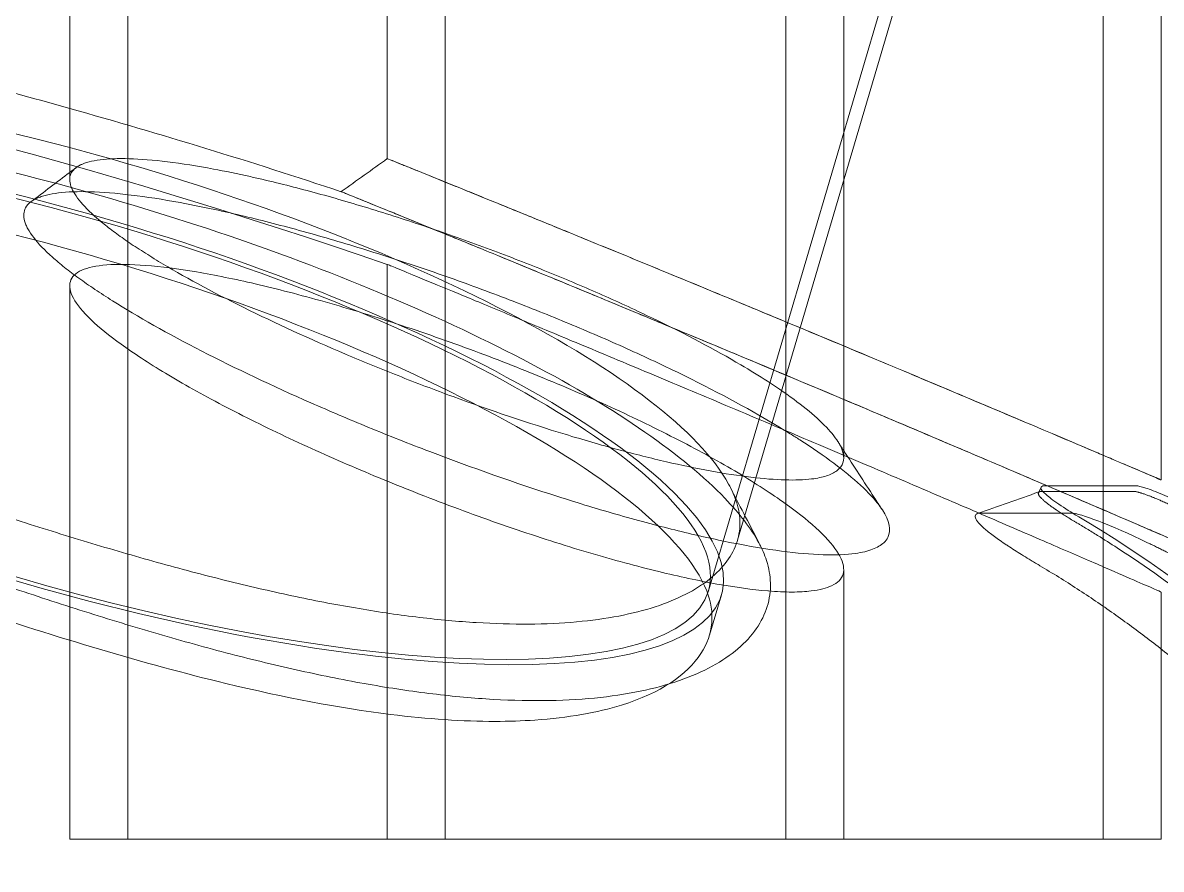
# Model space of a CAD drawing. Header units: millimetres. Extents: x -6314 to 11113, y -129 to 3675.
# Drawn here: x 1032.21 to 1069.2, y 2961.45 to 2988.95 of the extents above; entities that cross this region are included whole.
import ezdxf

# ---------------------------------------------------------------- set-up
doc = ezdxf.new("R2010")
doc.units = ezdxf.units.MM
doc.layers.add('Equipment', color=123, linetype='Continuous')

# ---------------------------------------------------------------- blocks, each defined once
blk = doc.blocks.new('A$C22f65225')
at = {"layer": 'Equipment', "linetype": 'Continuous', "lineweight": 0, "extrusion": (0, 1, 0)}
for p, q in [((49.192, 269.478), (49.192, 298)), ((50.904, 250), (50.904, 298)), ((58.57, 270.098), (58.57, 298)), ((60.282, 250), (60.282, 298)), ((70.34, 250), (70.34, 298)), ((72.052, 261.259), (72.052, 298)), ((79.718, 250), (79.718, 298)), ((81.43, 260.606), (81.43, 298)), ((68.055, 257.329), (73.958, 277.323)), ((68.913, 258.825), (74.342, 277.21)), ((58.57, 250), (58.57, 266.974)), ((49.192, 250), (49.192, 266.343)), ((81.43, 260.606), (81.43, 260.606)), ((77.804, 260.231), (77.88, 260.396)), ((80.694, 260.435), (77.991, 260.435)), ((72.052, 250), (72.052, 257.964)), ((81.43, 250), (81.43, 257.297)), ((68.438, 257.216), (68.085, 256.019)), ((49.192, 250), (71.694, 250)), ((71.694, 250), (72.052, 250)), ((72.052, 250), (81.43, 250))]:
    blk.add_line(p, q, dxfattribs=at)
at = {"layer": 'Equipment', "linetype": 'Continuous', "lineweight": 0, "extrusion": (0, 0, -1)}
for radius, start, end in [(180, 91.91021, 108.98914), (181.6, 104.8134, 105.71663), (181.6, 105.71663, 108.36386)]:
    blk.add_arc((0, 96.769), radius, start, end, dxfattribs=at)
for centre, major_axis, ratio, start_param, end_param in [((49.558, 264.605), (-19.373, 5.72), 0.272475, -1.206063, 2.873922), ((49.065, 262.936), (-19.373, 5.72), 0.272475, -2.039536, 4.243649), ((49.065, 262.936), (-18.989, 5.607), 0.272475, -4.047414710991816, 2.23577059618777), ((48.736, 261.82), (-19.373, 5.72), 0.272475, -1.440736, 2.931249), ((58.881, 262.505), (10.024, -3.673), 0.360143, -0.390955, -0.286893), ((81.738, 258.062), (3.046, -1.544), 0.090547, 3.333803, 4.431887), ((62.02, 227), (0, -37.2), 0.939693, -2.634593, -1.903985)]:
    blk.add_ellipse(centre, major_axis=major_axis, ratio=ratio, start_param=start_param, end_param=end_param, dxfattribs=at)
at = {"layer": 'Equipment', "linetype": 'Continuous', "lineweight": 0}
for points, knots in [([(69.544, 258.755), (69.315, 259.171), (68.98, 259.61), (67.941, 260.694), (67.145, 261.353), (65.213, 262.693), (64.077, 263.375), (61.532, 264.72), (60.124, 265.384), (57.118, 266.655), (55.521, 267.262), (52.231, 268.382), (50.539, 268.896), (47.16, 269.8), (45.474, 270.191), (42.206, 270.825), (40.625, 271.069), (37.662, 271.396), (36.28, 271.478), (33.796, 271.478), (32.695, 271.396), (30.839, 271.069), (30.084, 270.825), (28.964, 270.191), (28.6, 269.8), (28.283, 268.896), (28.331, 268.382), (28.837, 267.262), (29.294, 266.655), (30.591, 265.384), (31.431, 264.72), (33.443, 263.375), (34.616, 262.693), (37.224, 261.353), (38.66, 260.693), (40.185, 260.065)], [-0.6489495, -0.6489495, -0.6489495, -0.6489495, -0.6208488, -0.6208488, -0.5820458, -0.5820458, -0.5432427, -0.5432427, -0.5044397, -0.5044397, -0.4656366, -0.4656366, -0.4268336, -0.4268336, -0.3880305, -0.3880305, -0.3492275, -0.3492275, -0.3104244, -0.3104244, -0.2716214, -0.2716214, -0.2328183, -0.2328183, -0.1940153, -0.1940153, -0.1552122, -0.1552122, -0.1164092, -0.1164092, -0.0776061, -0.0776061, -0.0388031, -0.0388031, 0, 0, 0, 0]), ([(72.052, 261.259), (72.051, 261.399), (71.995, 261.56), (71.883, 261.738), (71.787, 261.889), (71.651, 262.054), (71.477, 262.23), (71.303, 262.405), (71.092, 262.59), (70.854, 262.777), (70.619, 262.963), (70.35, 263.157), (70.04, 263.365), (69.962, 263.417), (69.882, 263.47), (69.8, 263.523), (69.553, 263.682), (69.288, 263.845), (69.014, 264.006), (68.259, 264.451), (67.371, 264.921), (66.408, 265.384), (65.94, 265.61), (65.44, 265.84), (64.927, 266.067), (64.671, 266.181), (64.411, 266.293), (64.152, 266.403), (63.893, 266.513), (63.634, 266.621), (63.376, 266.726), (63.111, 266.834), (62.839, 266.943), (62.561, 267.051), (62.284, 267.16), (62.001, 267.268), (61.715, 267.376), (61.142, 267.59), (60.557, 267.8), (59.978, 267.999), (59.39, 268.2), (58.799, 268.393), (58.217, 268.573), (57.926, 268.663), (57.637, 268.749), (57.352, 268.832), (57.067, 268.916), (56.786, 268.995), (56.51, 269.071), (55.97, 269.218), (55.425, 269.357), (54.91, 269.478), (54.782, 269.508), (54.655, 269.537), (54.529, 269.565), (54.151, 269.649), (53.78, 269.726), (53.435, 269.79), (52.957, 269.879), (52.501, 269.951), (52.083, 270.003), (51.664, 270.054), (51.283, 270.085), (50.947, 270.095), (50.621, 270.104), (50.332, 270.093), (50.09, 270.062), (49.97, 270.047), (49.861, 270.026), (49.765, 270.001), (49.717, 269.988), (49.672, 269.974), (49.63, 269.959), (49.602, 269.949), (49.575, 269.938), (49.549, 269.927)], [0.4930002, 0.4930002, 0.4930002, 0.4930002, 0.5207098, 0.5207098, 0.5207098, 0.5442507, 0.5442507, 0.5442507, 0.5677915, 0.5677915, 0.5677915, 0.5911127, 0.5911127, 0.5911127, 0.5969429, 0.5969429, 0.5969429, 0.6144338, 0.6144338, 0.6144338, 0.6627061, 0.6627061, 0.6627061, 0.6861782, 0.6861782, 0.6861782, 0.6979142, 0.6979142, 0.6979142, 0.7096502, 0.7096502, 0.7096502, 0.72169, 0.72169, 0.72169, 0.7337298, 0.7337298, 0.7337298, 0.7578095, 0.7578095, 0.7578095, 0.7822651, 0.7822651, 0.7822651, 0.794493, 0.794493, 0.794493, 0.8067208, 0.8067208, 0.8067208, 0.8306157, 0.8306157, 0.8306157, 0.8365894, 0.8365894, 0.8365894, 0.8545106, 0.8545106, 0.8545106, 0.8793003, 0.8793003, 0.8793003, 0.90409, 0.90409, 0.90409, 0.9280675, 0.9280675, 0.9280675, 0.9400563, 0.9400563, 0.9400563, 0.9460506, 0.9460506, 0.9460506, 0.9501653, 0.9501653, 0.9501653, 0.9501653]), ([(80.799, 260.875), (80.715, 260.911), (80.622, 260.951), (80.088, 261.178), (79.488, 261.434), (78.059, 262.04), (77.199, 262.404), (75.876, 262.962), (74.945, 263.354), (73.897, 263.794), (72.32, 264.454), (71.194, 264.923), (69.538, 265.61), (68.704, 265.956), (67.616, 266.405), (67.094, 266.621), (66.315, 266.942), (65.248, 267.38), (64.225, 267.799), (63.247, 268.199), (62.304, 268.584), (61.482, 268.918), (60.746, 269.217), (60.316, 269.392), (59.744, 269.623), (59.494, 269.725), (59.113, 269.878), (58.757, 270.023), (58.602, 270.085), (58.555, 270.104), (58.594, 270.088), (58.791, 270.009), (58.924, 269.955), (58.993, 269.927)], [0.4624184, 0.4624184, 0.4624184, 0.4624184, 0.473235, 0.473235, 0.5207903, 0.5207903, 0.5678094, 0.5678094, 0.5911634, 0.6145173, 0.6145173, 0.6627417, 0.6627417, 0.6861952, 0.697922, 0.7096488, 0.7096488, 0.7337009, 0.757753, 0.757753, 0.7821998, 0.8066466, 0.8066466, 0.8305373, 0.8365099, 0.8544279, 0.8544279, 0.8792333, 0.9040387, 0.9040387, 0.928029, 0.9400242, 0.950143, 0.950143, 0.950143, 0.950143]), ([(49.549, 269.927), (49.537, 269.922), (49.38, 269.849), (49.226, 269.71), (49.192, 269.538), (49.192, 269.478)], [0.9501653, 0.9501653, 0.9501653, 0.9501653, 0.952045, 0.9760225, 0.98763399, 0.98763399, 0.98763399, 0.98763399]), ([(58.993, 269.927), (59.006, 269.922), (59.06, 269.9), (59.165, 269.857), (59.373, 269.774), (59.797, 269.602), (60.261, 269.414), (60.599, 269.276), (60.599, 269.276), (60.599, 269.276)], [0.95014456, 0.95014456, 0.95014456, 0.95014456, 0.95201935, 0.95801693, 0.96401451, 0.97600968, 1, 1, 1.0000015, 1.0000015, 1.0000015, 1.0000015]), ([(49.192, 269.478), (49.192, 269.415), (49.205, 269.347), (49.23, 269.276), (49.23, 269.276)], [0.98763399, 0.98763399, 0.98763399, 0.98763399, 1, 1.00000044, 1.00000044, 1.00000044, 1.00000044]), ([(48.045, 268.82), (48.096, 268.859), (48.191, 268.914), (48.35, 268.977), (48.55, 269.035), (48.967, 269.111), (49.438, 269.128), (50.151, 269.108), (50.971, 269.043), (51.945, 268.892), (52.825, 268.731), (53.355, 268.623), (54.441, 268.379), (55.168, 268.196), (56.044, 267.96), (56.647, 267.792), (57.889, 267.424), (58.845, 267.116), (60.11, 266.689), (61.06, 266.353), (62.295, 265.886), (62.894, 265.65), (63.474, 265.417), (64.038, 265.186), (65.185, 264.698), (66.031, 264.315), (67.644, 263.553), (68.662, 263.028), (69.865, 262.34), (70.28, 262.094), (71.046, 261.609), (71.466, 261.318), (72.051, 260.882), (72.588, 260.444), (72.965, 260.038), (73.137, 259.808), (73.166, 259.766), (73.193, 259.726)], [-0.9623157, -0.9623157, -0.9623157, -0.9623157, -0.952045, -0.9460506, -0.9400563, -0.9280675, -0.90409, -0.90409, -0.8793003, -0.8545106, -0.8545106, -0.8365894, -0.8306157, -0.8067208, -0.8067208, -0.794493, -0.7822651, -0.7578095, -0.7578095, -0.7337298, -0.72169, -0.7096502, -0.7096502, -0.6979142, -0.6861782, -0.6627061, -0.6627061, -0.6144338, -0.6144338, -0.5969429, -0.5911127, -0.5677915, -0.5677915, -0.5442507, -0.5207098, -0.5207098, -0.5154665, -0.5154665, -0.5154665, -0.5154665]), ([(49.23, 269.276), (49.242, 269.241), (49.258, 269.205), (49.276, 269.168), (49.294, 269.131), (49.316, 269.093), (49.34, 269.054), (49.389, 268.975), (49.45, 268.894), (49.522, 268.809), (49.665, 268.639), (49.854, 268.457), (50.079, 268.268), (50.187, 268.177), (50.307, 268.082), (50.435, 267.985), (50.563, 267.889), (50.699, 267.79), (50.844, 267.689), (50.99, 267.589), (51.145, 267.485), (51.309, 267.38), (51.472, 267.275), (51.642, 267.169), (51.817, 267.063), (52.531, 266.632), (53.387, 266.167), (54.33, 265.7), (55.265, 265.237), (56.301, 264.764), (57.334, 264.325), (57.584, 264.219), (57.836, 264.114), (58.095, 264.008), (58.354, 263.902), (58.62, 263.794), (58.889, 263.688), (59.428, 263.475), (59.979, 263.265), (60.513, 263.069), (61.616, 262.665), (62.743, 262.285), (63.822, 261.955), (64.349, 261.795), (64.877, 261.642), (65.383, 261.505), (65.636, 261.437), (65.884, 261.372), (66.123, 261.312), (66.361, 261.252), (66.591, 261.196), (66.815, 261.145), (67.254, 261.043), (67.69, 260.951), (68.104, 260.875)], [0.0000007, 0.0000007, 0.0000007, 0.0000007, 0.0061473, 0.0061473, 0.0061473, 0.0122946, 0.0122946, 0.0122946, 0.0245892, 0.0245892, 0.0245892, 0.0491785, 0.0491785, 0.0491785, 0.0609552, 0.0609552, 0.0609552, 0.072732, 0.072732, 0.072732, 0.0845087, 0.0845087, 0.0845087, 0.0962855, 0.0962855, 0.0962855, 0.144553, 0.144553, 0.144553, 0.1923671, 0.1923671, 0.1923671, 0.2039553, 0.2039553, 0.2039553, 0.2155436, 0.2155436, 0.2155436, 0.2387201, 0.2387201, 0.2387201, 0.2865204, 0.2865204, 0.2865204, 0.3098303, 0.3098303, 0.3098303, 0.3214852, 0.3214852, 0.3214852, 0.3331402, 0.3331402, 0.3331402, 0.3559873, 0.3559873, 0.3559873, 0.3559873]), ([(59.335, 268.257), (58.981, 268.402), (58.496, 268.6), (58.053, 268.78), (57.836, 268.868), (57.646, 268.945), (57.452, 269.024), (57.238, 269.111), (57.197, 269.128), (57.247, 269.108), (57.407, 269.043), (57.779, 268.891), (58.177, 268.73), (58.441, 268.622), (59.041, 268.377), (59.489, 268.195), (60.263, 267.878), (61.127, 267.525), (62.125, 267.115), (63.164, 266.688), (64.251, 266.24), (65.391, 265.767), (66.236, 265.417), (66.792, 265.186), (67.964, 264.698), (68.882, 264.315), (70.699, 263.555), (71.947, 263.03), (73.72, 262.282), (74.894, 261.785), (75.989, 261.319), (77.527, 260.664), (78.548, 260.227), (80.31, 259.471), (81.06, 259.148), (81.736, 258.856), (81.862, 258.802), (81.97, 258.755)], [-1, -1, -1, -1, -0.9760097, -0.9640145, -0.9580169, -0.9520194, -0.9400242, -0.928029, -0.9040387, -0.9040387, -0.8792333, -0.8544279, -0.8544279, -0.8365099, -0.8305373, -0.8066466, -0.8066466, -0.7821998, -0.757753, -0.757753, -0.7337009, -0.7096488, -0.7096488, -0.697922, -0.6861952, -0.6627417, -0.6627417, -0.6145173, -0.6145173, -0.5911634, -0.5678094, -0.5678094, -0.5207903, -0.5207903, -0.473235, -0.473235, -0.4624162, -0.4624162, -0.4624162, -0.4624162]), ([(60.599, 269.276), (60.686, 269.241), (60.775, 269.205), (60.867, 269.168), (60.958, 269.131), (61.052, 269.093), (61.148, 269.054), (61.34, 268.976), (61.541, 268.894), (61.75, 268.809), (62.167, 268.639), (62.614, 268.457), (63.078, 268.268), (63.3, 268.177), (63.533, 268.082), (63.769, 267.985), (64.006, 267.889), (64.246, 267.79), (64.492, 267.689), (64.739, 267.589), (64.992, 267.485), (65.248, 267.38), (65.504, 267.275), (65.762, 267.169), (66.019, 267.063), (67.068, 266.632), (68.195, 266.167), (69.323, 265.7), (70.239, 265.32), (71.168, 264.933), (72.052, 264.565)], [0.0000027, 0.0000027, 0.0000027, 0.0000027, 0.0061473, 0.0061473, 0.0061473, 0.0122945, 0.0122945, 0.0122945, 0.024589, 0.024589, 0.024589, 0.049178, 0.049178, 0.049178, 0.0609547, 0.0609547, 0.0609547, 0.0727313, 0.0727313, 0.0727313, 0.084508, 0.084508, 0.084508, 0.0962846, 0.0962846, 0.0962846, 0.1445516, 0.1445516, 0.1445516, 0.1837631, 0.1837631, 0.1837631, 0.1837631]), ([(47.858, 268.257), (47.819, 268.402), (47.834, 268.609), (47.977, 268.769), (48.045, 268.82)], [-0.99999908, -0.99999908, -0.99999908, -0.99999908, -0.9760225, -0.96231573, -0.96231573, -0.96231573, -0.96231573]), ([(68.739, 258.755), (68.739, 258.755), (68.739, 258.755), (68.23, 258.855), (67.69, 258.976), (66.892, 259.171), (66.33, 259.315), (65.146, 259.641), (64.217, 259.923), (62.362, 260.516), (61.07, 260.971), (59.225, 261.674), (58.297, 262.042), (57.15, 262.522), (56.591, 262.764), (55.194, 263.379), (54.084, 263.904), (52.094, 264.926), (51.197, 265.432), (50.278, 266.01), (49.926, 266.239), (49.454, 266.568), (49.032, 266.887), (48.79, 267.091), (48.454, 267.39), (48.174, 267.681), (47.973, 267.983), (47.895, 268.144), (47.868, 268.22), (47.858, 268.257), (47.858, 268.257), (47.858, 268.257)], [-0.3559917, -0.3559917, -0.3559917, -0.3559917, -0.3559888, -0.3559888, -0.3331402, -0.3331402, -0.3214852, -0.3098303, -0.2865204, -0.2865204, -0.2387201, -0.2387201, -0.2155436, -0.2039553, -0.1923671, -0.1923671, -0.144553, -0.144553, -0.0962855, -0.0962855, -0.0845087, -0.072732, -0.0609552, -0.0491785, -0.0491785, -0.0245892, -0.0122946, -0.0061473, 0, 0, 0.0000005, 0.0000005, 0.0000005, 0.0000005]), ([(72.052, 262.986), (70.948, 263.45), (69.784, 263.939), (67.418, 264.926), (66.201, 265.432), (64.804, 266.01), (64.251, 266.239), (63.454, 266.568), (62.678, 266.887), (62.183, 267.091), (61.454, 267.39), (60.746, 267.681), (60.007, 267.983), (59.613, 268.144), (59.426, 268.22), (59.335, 268.257)], [-0.1890992, -0.1890992, -0.1890992, -0.1890992, -0.1445516, -0.1445516, -0.0962846, -0.0962846, -0.084508, -0.0727313, -0.0609547, -0.049178, -0.049178, -0.024589, -0.0122945, -0.0061473, -0.0000037, -0.0000037, -0.0000037, -0.0000037]), ([(71.091, 257.328), (71.344, 257.358), (71.545, 257.411), (71.874, 257.567), (71.991, 257.683), (72.076, 257.976), (72.044, 258.153), (71.835, 258.553), (71.657, 258.776), (71.177, 259.252), (70.876, 259.505), (70.168, 260.033), (69.728, 260.33), (68.718, 260.95), (68.148, 261.273), (66.916, 261.925), (66.252, 262.254), (64.877, 262.896), (64.165, 263.209), (62.769, 263.792), (62.035, 264.083), (60.529, 264.646), (59.756, 264.918), (58.224, 265.424), (57.464, 265.657), (56.007, 266.071), (55.31, 266.25), (54.073, 266.537), (53.487, 266.656), (52.395, 266.842), (51.887, 266.908), (50.993, 266.978), (50.605, 266.983), (49.971, 266.933), (49.724, 266.878), (49.549, 266.8), (49.37, 266.72), (49.253, 266.609), (49.168, 266.332), (49.199, 266.164), (49.408, 265.782), (49.586, 265.568), (50.065, 265.109), (50.367, 264.865), (51.076, 264.351), (51.518, 264.061), (52.529, 263.452), (53.1, 263.132), (54.333, 262.485), (54.996, 262.157), (56.37, 261.513), (57.081, 261.197), (58.476, 260.605), (59.211, 260.308), (60.72, 259.729), (61.493, 259.447), (63.027, 258.923), (63.788, 258.679), (65.247, 258.247), (65.944, 258.058), (67.181, 257.757), (67.764, 257.632), (68.854, 257.436), (69.36, 257.367), (69.814, 257.329), (69.821, 257.328), (69.829, 257.328)], [-18.87909, -18.87909, -18.87909, -18.87909, -17.969176, -17.969176, -16.87428, -16.87428, -15.779384, -15.779384, -14.684488, -14.684488, -13.589591, -13.589591, -12.408386, -12.408386, -11.227181, -11.227181, -10.045976, -10.045976, -8.864771, -8.864771, -7.714607, -7.714607, -6.564444, -6.564444, -5.414281, -5.414281, -4.264118, -4.264118, -3.198088, -3.198088, -2.132059, -2.132059, -1.066029, -1.066029, 0, 0, 0, 1.091896, 1.091896, 2.183793, 2.183793, 3.275689, 3.275689, 4.367585, 4.367585, 5.547871, 5.547871, 6.728158, 6.728158, 7.908444, 7.908444, 9.08873, 9.08873, 10.244106, 10.244106, 11.399482, 11.399482, 12.554858, 12.554858, 13.710234, 13.710234, 14.775429, 14.775429, 15.840624, 15.840624, 15.858104, 15.858104, 15.858104, 15.858104]), ([(58.57, 266.974), (58.57, 266.974), (58.583, 266.969), (58.669, 266.933), (58.803, 266.878), (58.993, 266.8), (59.188, 266.72), (59.455, 266.609), (60.129, 266.332), (60.535, 266.164), (61.458, 265.782), (61.975, 265.568), (63.079, 265.109), (63.666, 264.865), (64.898, 264.351), (65.592, 264.061), (67.046, 263.452), (67.806, 263.132), (69.341, 262.485), (70.118, 262.157), (71.637, 261.513), (72.38, 261.197), (73.767, 260.605), (74.462, 260.308), (75.812, 259.729), (76.466, 259.447), (77.683, 258.923), (78.247, 258.679), (79.246, 258.247), (79.681, 258.058), (80.373, 257.757), (80.663, 257.632), (81.111, 257.436), (81.271, 257.367), (81.357, 257.329), (81.359, 257.328), (81.36, 257.328)], [-1.513126, -1.513126, -1.513126, -1.513126, -1.066029, -1.066029, 0, 0, 0, 1.091896, 1.091896, 2.183793, 2.183793, 3.275689, 3.275689, 4.367585, 4.367585, 5.547871, 5.547871, 6.728158, 6.728158, 7.908444, 7.908444, 9.08873, 9.08873, 10.244106, 10.244106, 11.399482, 11.399482, 12.554858, 12.554858, 13.710234, 13.710234, 14.775429, 14.775429, 15.840624, 15.840624, 15.858104, 15.858104, 15.858104, 15.858104]), ([(72.052, 264.565), (72.245, 264.484), (72.437, 264.404), (72.626, 264.325), (72.88, 264.219), (73.132, 264.114), (73.385, 264.008), (73.639, 263.902), (73.894, 263.794), (74.148, 263.688), (74.656, 263.475), (75.155, 263.265), (75.621, 263.069), (76.58, 262.665), (77.481, 262.285), (78.258, 261.956), (78.637, 261.795), (78.996, 261.642), (79.319, 261.505), (79.48, 261.437), (79.632, 261.372), (79.773, 261.312), (79.915, 261.252), (80.045, 261.197), (80.167, 261.145), (80.405, 261.043), (80.621, 260.951), (80.8, 260.875)], [0.1837631, 0.1837631, 0.1837631, 0.1837631, 0.1923654, 0.1923654, 0.1923654, 0.2039535, 0.2039535, 0.2039535, 0.2155416, 0.2155416, 0.2155416, 0.2387179, 0.2387179, 0.2387179, 0.2865178, 0.2865178, 0.2865178, 0.3098275, 0.3098275, 0.3098275, 0.3214824, 0.3214824, 0.3214824, 0.3331373, 0.3331373, 0.3331373, 0.3559892, 0.3559892, 0.3559892, 0.3559892]), ([(78.061, 260.435), (77.323, 260.751), (76.522, 261.093), (75.153, 261.674), (74.286, 262.042), (73.151, 262.522), (72.578, 262.764), (72.213, 262.918), (72.133, 262.952), (72.052, 262.986)], [-0.27423767, -0.27423767, -0.27423767, -0.27423767, -0.23871788, -0.23871788, -0.21554163, -0.20395351, -0.19236539, -0.19236539, -0.18909923, -0.18909923, -0.18909923, -0.18909923]), ([(72.052, 261.476), (72.351, 261.014), (72.652, 260.553), (73.033, 259.97), (73.113, 259.848), (73.193, 259.726)], [1.66688, 1.66688, 1.66688, 1.66688, 10.000293, 10.000293, 12.208395, 12.208395, 12.208395, 12.208395]), ([(71.847, 260.875), (71.895, 260.911), (71.935, 260.951), (71.966, 260.993), (72.023, 261.07), (72.051, 261.159), (72.052, 261.259)], [0.46241441, 0.46241441, 0.46241441, 0.46241441, 0.47322137, 0.47322137, 0.47322137, 0.49300023, 0.49300023, 0.49300023, 0.49300023]), ([(68.104, 260.875), (68.535, 260.795), (68.943, 260.732), (69.313, 260.688), (69.681, 260.644), (70.018, 260.617), (70.318, 260.609), (70.619, 260.6), (70.882, 260.61), (71.105, 260.637), (71.27, 260.657), (71.418, 260.688), (71.542, 260.728), (71.667, 260.768), (71.767, 260.817), (71.847, 260.875)], [0.3559888, 0.3559888, 0.3559888, 0.3559888, 0.3797995, 0.3797995, 0.3797995, 0.4035157, 0.4035157, 0.4035157, 0.4272319, 0.4272319, 0.4272319, 0.4448229, 0.4448229, 0.4448229, 0.4624139, 0.4624139, 0.4624139, 0.4624139]), ([(81.43, 260.606), (81.43, 260.606), (81.405, 260.617), (81.356, 260.637), (81.309, 260.657), (81.238, 260.688), (81.145, 260.728), (81.051, 260.768), (80.936, 260.817), (80.799, 260.875)], [0.40896963, 0.40896963, 0.40896963, 0.40896963, 0.42722795, 0.42722795, 0.42722795, 0.44482209, 0.44482209, 0.44482209, 0.46241622, 0.46241622, 0.46241622, 0.46241622]), ([(80.8, 260.875), (80.987, 260.795), (81.135, 260.732), (81.238, 260.688), (81.342, 260.644), (81.404, 260.617), (81.423, 260.609), (81.428, 260.607), (81.43, 260.606), (81.43, 260.606)], [0.35599075, 0.35599075, 0.35599075, 0.35599075, 0.37979593, 0.37979593, 0.37979593, 0.40351194, 0.40351194, 0.40351194, 0.40896963, 0.40896963, 0.40896963, 0.40896963]), ([(68.705, 260.387), (68.83, 260.142), (68.964, 259.883), (69.247, 259.336), (69.396, 259.047), (69.56, 258.727), (69.576, 258.697), (69.591, 258.666)], [0, 0, 0, 0, 4.81198, 4.81198, 9.990283, 9.990283, 10.52848, 10.52848, 10.52848, 10.52848]), ([(77.916, 260.271), (77.909, 260.271), (77.901, 260.271), (77.896, 260.271), (77.888, 260.27), (77.881, 260.27), (77.874, 260.269), (77.867, 260.268), (77.861, 260.267), (77.855, 260.265), (77.849, 260.264), (77.844, 260.262), (77.839, 260.26), (77.834, 260.258), (77.83, 260.256), (77.826, 260.254), (77.822, 260.251), (77.818, 260.249), (77.815, 260.246), (77.812, 260.243), (77.809, 260.24), (77.807, 260.237), (77.806, 260.235), (77.805, 260.233), (77.804, 260.231)], [0.940350121, 0.940350121, 0.940350121, 0.940350121, 0.941077689, 0.941077689, 0.941077689, 0.942222859, 0.942222859, 0.942222859, 0.943366846, 0.943366846, 0.943366846, 0.944510083, 0.944510083, 0.944510083, 0.945652994, 0.945652994, 0.945652994, 0.946796002, 0.946796002, 0.946796002, 0.947939527, 0.947939527, 0.947939527, 0.948520924, 0.948520924, 0.948520924, 0.948520924]), ([(78.993, 259.52), (78.776, 259.649), (78.576, 259.774), (78.232, 260.008), (78.109, 260.103), (77.929, 260.263), (77.882, 260.326), (77.871, 260.412), (77.909, 260.435), (77.991, 260.435)], [-1.401349, -1.401349, -1.401349, -1.401349, -1.09333, -1.09333, -0.769344, -0.769344, -0.384241, -0.384241, 0, 0, 0, 0]), ([(80.606, 260.271), (80.573, 260.271), (80.538, 260.271), (80.467, 260.271), (80.428, 260.271), (79.813, 260.271), (79.104, 260.271), (78.208, 260.271), (78.149, 260.271), (78.04, 260.271), (77.985, 260.271), (77.931, 260.271)], [0.8302066, 0.8302066, 0.8302066, 0.8302066, 0.8358989, 0.8358989, 0.8416785, 0.8416785, 0.9283719, 0.9283719, 0.9341514, 0.9341514, 0.9398437, 0.9398437, 0.9398437, 0.9398437]), ([(81.97, 258.755), (81.97, 258.755), (81.97, 258.755), (81.738, 258.855), (81.458, 258.976), (81.004, 259.172), (80.671, 259.315), (79.913, 259.641), (79.257, 259.923), (78.565, 260.22), (78.317, 260.326), (78.061, 260.435)], [-0.35599362, -0.35599362, -0.35599362, -0.35599362, -0.35599075, -0.35599075, -0.33313728, -0.33313728, -0.3214824, -0.30982752, -0.28651775, -0.28651775, -0.27423767, -0.27423767, -0.27423767, -0.27423767]), ([(81.372, 260.016), (81.347, 260.027), (81.323, 260.037), (81.299, 260.047), (81.28, 260.055), (81.261, 260.063), (81.242, 260.07), (81.238, 260.072), (81.233, 260.074), (81.229, 260.076), (81.215, 260.082), (81.201, 260.087), (81.187, 260.093), (81.169, 260.1), (81.152, 260.107), (81.134, 260.114), (81.117, 260.121), (81.1, 260.127), (81.084, 260.134), (81.067, 260.14), (81.051, 260.146), (81.035, 260.152), (81.019, 260.158), (81.003, 260.164), (80.988, 260.17), (80.973, 260.175), (80.958, 260.181), (80.943, 260.186), (80.929, 260.191), (80.914, 260.196), (80.901, 260.2), (80.887, 260.205), (80.873, 260.21), (80.86, 260.214), (80.847, 260.218), (80.835, 260.222), (80.823, 260.226), (80.81, 260.23), (80.799, 260.233), (80.787, 260.237), (80.776, 260.24), (80.765, 260.243), (80.754, 260.246), (80.744, 260.249), (80.734, 260.251), (80.724, 260.254), (80.714, 260.256), (80.705, 260.258), (80.696, 260.26), (80.688, 260.262), (80.679, 260.264), (80.671, 260.265), (80.663, 260.267), (80.656, 260.268), (80.649, 260.269), (80.642, 260.27), (80.635, 260.27), (80.629, 260.271), (80.625, 260.271), (80.62, 260.271), (80.615, 260.271)], [0.80809491, 0.80809491, 0.80809491, 0.80809491, 0.80951278, 0.80951278, 0.80951278, 0.81065817, 0.81065817, 0.81065817, 0.81093229, 0.81093229, 0.81093229, 0.81180235, 0.81180235, 0.81180235, 0.81294576, 0.81294576, 0.81294576, 0.81408882, 0.81408882, 0.81408882, 0.81523197, 0.81523197, 0.81523197, 0.81637561, 0.81637561, 0.81637561, 0.81752018, 0.81752018, 0.81752018, 0.8186661, 0.8186661, 0.8186661, 0.81981379, 0.81981379, 0.81981379, 0.82096106, 0.82096106, 0.82096106, 0.82210678, 0.82210678, 0.82210678, 0.82325137, 0.82325137, 0.82325137, 0.82439528, 0.82439528, 0.82439528, 0.82553893, 0.82553893, 0.82553893, 0.82668275, 0.82668275, 0.82668275, 0.82782715, 0.82782715, 0.82782715, 0.82897257, 0.82897257, 0.82897257, 0.82970022, 0.82970022, 0.82970022, 0.82970022]), ([(80.694, 260.435), (80.745, 260.435), (80.84, 260.412), (81.102, 260.326), (81.267, 260.263), (81.639, 260.103), (81.848, 260.008), (82.32, 259.774), (82.558, 259.649), (82.786, 259.52)], [-1.803342, -1.803342, -1.803342, -1.803342, -1.308943, -1.308943, -0.813407, -0.813407, -0.396489, -0.396489, 0, 0, 0, 0]), ([(68.87, 260.003), (68.94, 259.803), (68.979, 259.604), (68.986, 259.408), (68.994, 259.195), (68.966, 258.987), (68.901, 258.785), (68.837, 258.584), (68.736, 258.389), (68.602, 258.205), (68.467, 258.021), (68.297, 257.846), (68.095, 257.683), (67.892, 257.52), (67.656, 257.369), (67.388, 257.232), (67.119, 257.094), (66.817, 256.971), (66.487, 256.863), (66.156, 256.756), (65.794, 256.664), (65.407, 256.589), (65.018, 256.514), (64.6, 256.456), (64.158, 256.416), (63.713, 256.376), (63.243, 256.354), (62.75, 256.35), (62.254, 256.347), (61.736, 256.362), (61.198, 256.395), (60.661, 256.427), (60.101, 256.479), (59.525, 256.548), (58.949, 256.616), (58.353, 256.703), (57.744, 256.806), (57.133, 256.909), (56.506, 257.029), (55.869, 257.163), (55.23, 257.298), (54.577, 257.448), (53.919, 257.61), (53.257, 257.774), (52.584, 257.951), (51.907, 258.138), (51.225, 258.326), (50.536, 258.525), (49.845, 258.733), (49.151, 258.941), (48.454, 259.158), (47.76, 259.378), (47.117, 259.583), (46.47, 259.793), (45.83, 260.003)], [0.6607678, 0.6607678, 0.6607678, 0.6607678, 0.6758965, 0.6758965, 0.6758965, 0.6923928, 0.6923928, 0.6923928, 0.7088991, 0.7088991, 0.7088991, 0.7254097, 0.7254097, 0.7254097, 0.7419694, 0.7419694, 0.7419694, 0.7586134, 0.7586134, 0.7586134, 0.7752696, 0.7752696, 0.7752696, 0.7919592, 0.7919592, 0.7919592, 0.8087368, 0.8087368, 0.8087368, 0.8255672, 0.8255672, 0.8255672, 0.8423703, 0.8423703, 0.8423703, 0.8592009, 0.8592009, 0.8592009, 0.8760708, 0.8760708, 0.8760708, 0.8929657, 0.8929657, 0.8929657, 0.9099336, 0.9099336, 0.9099336, 0.9270246, 0.9270246, 0.9270246, 0.9441785, 0.9441785, 0.9441785, 0.9601023, 0.9601023, 0.9601023, 0.9601023]), ([(77.804, 260.231), (77.804, 260.23), (77.803, 260.228), (77.802, 260.226), (77.801, 260.222), (77.8, 260.218), (77.8, 260.214), (77.8, 260.21), (77.8, 260.205), (77.801, 260.201), (77.802, 260.196), (77.803, 260.191), (77.805, 260.186), (77.806, 260.181), (77.808, 260.175), (77.811, 260.17), (77.814, 260.164), (77.817, 260.158), (77.82, 260.152), (77.824, 260.146), (77.828, 260.14), (77.832, 260.134), (77.837, 260.127), (77.842, 260.121), (77.847, 260.114), (77.853, 260.107), (77.859, 260.1), (77.865, 260.093), (77.87, 260.087), (77.875, 260.082), (77.88, 260.076), (77.882, 260.074), (77.884, 260.072), (77.886, 260.07), (77.893, 260.063), (77.901, 260.055), (77.909, 260.047), (77.919, 260.037), (77.93, 260.027), (77.942, 260.016)], [0.94852092, 0.94852092, 0.94852092, 0.94852092, 0.949084, 0.949084, 0.949084, 0.95022984, 0.95022984, 0.95022984, 0.95137749, 0.95137749, 0.95137749, 0.95252484, 0.95252484, 0.95252484, 0.95367066, 0.95367066, 0.95367066, 0.95481538, 0.95481538, 0.95481538, 0.95595943, 0.95595943, 0.95595943, 0.95710324, 0.95710324, 0.95710324, 0.95824723, 0.95824723, 0.95824723, 0.95911805, 0.95911805, 0.95911805, 0.95939183, 0.95939183, 0.95939183, 0.96053747, 0.96053747, 0.96053747, 0.96195545, 0.96195545, 0.96195545, 0.96195545]), ([(77.942, 260.016), (77.95, 260.009), (77.958, 260.002), (77.978, 259.985), (77.989, 259.975), (78.013, 259.955), (78.026, 259.945), (78.052, 259.924), (78.065, 259.913), (78.093, 259.892), (78.108, 259.881), (78.138, 259.858), (78.153, 259.847), (78.185, 259.823), (78.202, 259.812), (78.235, 259.788), (78.252, 259.776), (78.282, 259.755), (78.294, 259.747), (78.307, 259.738)], [0.96195546, 0.96195546, 0.96195546, 0.96195546, 0.9629194, 0.9629194, 0.96415353, 0.96415353, 0.965387, 0.965387, 0.96662032, 0.96662032, 0.96785397, 0.96785397, 0.96908845, 0.96908845, 0.97032422, 0.97032422, 0.97156177, 0.97156177, 0.97239703, 0.97239703, 0.97239703, 0.97239703]), ([(81.975, 259.738), (81.959, 259.746), (81.942, 259.754), (81.9, 259.775), (81.875, 259.787), (81.825, 259.811), (81.8, 259.823), (81.751, 259.846), (81.726, 259.858), (81.678, 259.88), (81.654, 259.891), (81.606, 259.913), (81.583, 259.924), (81.536, 259.945), (81.513, 259.955), (81.468, 259.975), (81.445, 259.985), (81.406, 260.002), (81.389, 260.009), (81.372, 260.016)], [0.79765332, 0.79765332, 0.79765332, 0.79765332, 0.79846306, 0.79846306, 0.79970244, 0.79970244, 0.80094156, 0.80094156, 0.80218091, 0.80218091, 0.80342001, 0.80342001, 0.80465761, 0.80465761, 0.80589418, 0.80589418, 0.80713022, 0.80713022, 0.80809491, 0.80809491, 0.80809491, 0.80809491]), ([(73.193, 259.726), (73.407, 259.4), (73.463, 259.121), (73.328, 258.856), (73.288, 258.802), (73.237, 258.755)], [-0.51546652, -0.51546652, -0.51546652, -0.51546652, -0.47322137, -0.47322137, -0.46241391, -0.46241391, -0.46241391, -0.46241391]), ([(76.17, 259.202), (76.024, 259.336), (75.944, 259.442), (75.93, 259.552), (75.943, 259.58), (75.983, 259.605), (75.993, 259.61), (76.004, 259.614)], [0, 0, 0, 0, 0.634115, 0.634115, 0.95094, 0.95094, 1.040282, 1.040282, 1.040282, 1.040282]), ([(76.004, 259.614), (76.013, 259.617), (76.023, 259.619), (76.058, 259.627), (76.086, 259.63), (76.117, 259.63)], [1.0402818, 1.0402818, 1.0402818, 1.0402818, 1.1091511, 1.1091511, 1.2709256, 1.2709256, 1.2709256, 1.2709256]), ([(76.117, 259.63), (76.12, 259.631), (76.123, 259.631), (76.128, 259.631), (76.131, 259.631), (76.134, 259.631)], [0, 0, 0, 0, 0.01311384, 0.01311384, 0.0262252, 0.0262252, 0.0262252, 0.0262252]), ([(76.134, 259.631), (76.202, 259.631), (76.27, 259.631), (76.402, 259.631), (76.468, 259.631), (76.661, 259.631), (76.786, 259.631), (77.153, 259.631), (77.385, 259.631), (77.823, 259.631), (78.029, 259.631), (78.307, 259.631), (78.388, 259.631), (78.468, 259.631)], [0, 0, 0, 0, 0.320003, 0.320003, 0.635638, 0.635638, 1.266921, 1.266921, 2.529499, 2.529499, 3.792078, 3.792078, 4.34376, 4.34376, 4.34376, 4.34376]), ([(78.307, 259.738), (78.313, 259.734), (78.319, 259.73), (78.343, 259.713), (78.362, 259.7), (78.401, 259.675), (78.421, 259.661), (78.461, 259.635), (78.481, 259.622), (78.523, 259.595), (78.544, 259.581), (78.587, 259.554), (78.609, 259.54), (78.653, 259.513), (78.676, 259.499), (78.721, 259.471), (78.744, 259.457), (78.79, 259.429), (78.814, 259.415), (78.861, 259.386), (78.885, 259.372), (78.911, 259.357), (78.914, 259.355), (78.916, 259.353)], [0.97239703, 0.97239703, 0.97239703, 0.97239703, 0.97280158, 0.97280158, 0.97404272, 0.97404272, 0.97528313, 0.97528313, 0.97652322, 0.97652322, 0.97776343, 0.97776343, 0.97900423, 0.97900423, 0.98024488, 0.98024488, 0.98148425, 0.98148425, 0.98272278, 0.98272278, 0.98396091, 0.98396091, 0.98406108, 0.98406108, 0.98406108, 0.98406108]), ([(78.468, 259.631), (78.479, 259.631), (78.491, 259.631), (78.547, 259.631), (78.591, 259.631), (78.678, 259.631), (78.722, 259.631), (78.764, 259.631)], [4.3441388, 4.3441388, 4.3441388, 4.3441388, 4.4233608, 4.4233608, 4.7389972, 4.7389972, 5.0589591, 5.0589591, 5.0589591, 5.0589591]), ([(78.764, 259.631), (78.764, 259.631), (78.767, 259.631), (78.771, 259.631), (78.773, 259.631), (78.775, 259.63)], [0, 0, 0, 0, 0.002629283, 0.002629283, 0.005233126, 0.005233126, 0.005233126, 0.005233126]), ([(78.916, 259.353), (78.922, 259.35), (78.937, 259.341), (78.969, 259.322), (78.982, 259.314), (79.022, 259.291), (79.048, 259.275), (79.128, 259.227), (79.18, 259.196), (79.338, 259.1), (79.443, 259.035), (79.746, 258.848), (79.939, 258.725), (80.128, 258.602)], [0.0000047, 0.0000047, 0.0000047, 0.0000047, 0.0327903, 0.0327903, 0.0561785, 0.0561785, 0.102929, 0.102929, 0.1967062, 0.1967062, 0.3842605, 0.3842605, 0.7379838, 0.7379838, 0.7379838, 0.7379838]), ([(76.761, 258.755), (76.636, 258.838), (76.524, 258.918), (76.326, 259.068), (76.24, 259.138), (76.17, 259.202)], [0, 0, 0, 0, 0.3041137, 0.3041137, 0.6080977, 0.6080977, 0.6080977, 0.6080977]), ([(73.237, 258.755), (73.155, 258.678), (72.932, 258.547), (72.595, 258.465), (72.133, 258.4), (71.492, 258.372), (70.667, 258.446), (69.763, 258.567), (69.269, 258.651), (68.739, 258.755)], [-0.462413, -0.462413, -0.462413, -0.462413, -0.4448229, -0.4272319, -0.4272319, -0.4035157, -0.3797995, -0.3797995, -0.3559922, -0.3559922, -0.3559922, -0.3559922]), ([(77.847, 258.075), (77.832, 258.084), (77.813, 258.095), (77.768, 258.122), (77.744, 258.136), (77.677, 258.177), (77.633, 258.203), (77.433, 258.324), (77.287, 258.415), (77.079, 258.546), (77.012, 258.59), (76.915, 258.653), (76.884, 258.673), (76.837, 258.704), (76.821, 258.714), (76.791, 258.735), (76.776, 258.744), (76.761, 258.755)], [-0.482525, -0.482525, -0.482525, -0.482525, -0.4557708, -0.4557708, -0.4256848, -0.4256848, -0.3708984, -0.3708984, -0.1852974, -0.1852974, -0.0925421, -0.0925421, -0.0461821, -0.0461821, -0.0230102, -0.0230102, -0.0000175, -0.0000175, -0.0000175, -0.0000175]), ([(80.128, 258.602), (80.986, 258.046), (81.817, 257.452), (83.431, 256.19), (84.212, 255.521), (86.472, 253.41), (87.861, 251.867), (90.375, 248.542), (91.494, 246.768), (92.949, 243.966), (93.394, 243.013), (94.012, 241.535), (94.204, 241.045), (94.471, 240.325), (94.557, 240.083), (94.684, 239.719), (94.725, 239.598), (94.786, 239.417), (94.807, 239.356), (94.836, 239.266), (94.846, 239.238), (94.861, 239.19), (94.866, 239.174), (94.876, 239.147), (94.883, 239.124), (94.886, 239.115)], [0.000641, 0.000641, 0.000641, 0.000641, 0.836881, 0.836881, 1.673781, 1.673781, 3.348478, 3.348478, 5.023388, 5.023388, 5.860302, 5.860302, 6.290256, 6.290256, 6.499031, 6.499031, 6.602113, 6.602113, 6.65361, 6.65361, 6.679003, 6.679003, 6.690645, 6.690645, 6.700477, 6.700477, 6.700477, 6.700477]), ([(81.029, 258.755), (81.043, 258.748), (81.058, 258.741), (81.114, 258.714), (81.156, 258.694), (81.241, 258.653), (81.283, 258.632), (81.368, 258.59), (81.41, 258.569), (81.495, 258.526), (81.537, 258.505), (81.622, 258.462), (81.665, 258.44), (81.749, 258.395), (81.792, 258.373), (81.876, 258.328), (81.918, 258.306), (82.003, 258.26), (82.045, 258.238), (82.129, 258.192), (82.172, 258.167), (82.215, 258.143), (82.218, 258.142), (82.222, 258.14)], [-0.79765331, -0.79765331, -0.79765331, -0.79765331, -0.79722295, -0.79722295, -0.79598176, -0.79598176, -0.79474179, -0.79474179, -0.79350368, -0.79350368, -0.79226697, -0.79226697, -0.7910312, -0.7910312, -0.78979593, -0.78979593, -0.78856074, -0.78856074, -0.7873252, -0.7873252, -0.78608885, -0.78608885, -0.78598911, -0.78598911, -0.78598911, -0.78598911]), ([(45.12, 258.23), (45.8, 257.993), (46.484, 257.757), (47.889, 257.284), (48.622, 257.042), (50.082, 256.576), (50.81, 256.351), (52.25, 255.927), (52.965, 255.726), (54.372, 255.355), (55.069, 255.183), (56.433, 254.875), (57.106, 254.736), (58.417, 254.499), (59.059, 254.398), (60.301, 254.239), (60.907, 254.179), (62.067, 254.103), (62.629, 254.085), (63.699, 254.094), (64.208, 254.12), (65.166, 254.213), (65.617, 254.28), (66.457, 254.453), (66.846, 254.56), (67.558, 254.808), (67.882, 254.95), (68.457, 255.264), (68.711, 255.437), (69.145, 255.808), (69.326, 256.006), (69.615, 256.423), (69.722, 256.642), (69.862, 257.093), (69.894, 257.326), (69.882, 257.781), (69.844, 258.004), (69.772, 258.228)], [-0.9601021, -0.9601021, -0.9601021, -0.9601021, -0.9441785, -0.9441785, -0.9270246, -0.9270246, -0.9099336, -0.9099336, -0.8929657, -0.8929657, -0.8760708, -0.8760708, -0.8592009, -0.8592009, -0.8423703, -0.8423703, -0.8255672, -0.8255672, -0.8087368, -0.8087368, -0.7919592, -0.7919592, -0.7752696, -0.7752696, -0.7586134, -0.7586134, -0.7419694, -0.7419694, -0.7254097, -0.7254097, -0.7088991, -0.7088991, -0.6923928, -0.6923928, -0.6758965, -0.6758965, -0.6607675, -0.6607675, -0.6607675, -0.6607675]), ([(68.007, 257.328), (68.259, 256.692), (68.205, 256.054), (67.428, 254.853), (66.641, 254.316), (64.775, 253.735), (63.92, 253.583), (62.555, 253.49), (62.161, 253.477), (61.751, 253.477), (60.81, 253.477), (59.778, 253.545), (57.161, 253.869), (55.53, 254.181), (51.376, 255.183), (48.812, 255.966), (45.709, 256.984), (45.192, 257.156), (44.678, 257.328)], [63.412312, 63.412312, 63.412312, 63.412312, 66.706658, 66.706658, 70.353037, 70.353037, 72.627387, 72.627387, 73.496166, 73.496166, 73.496166, 75.49298, 75.49298, 78.184289, 78.184289, 81.96082, 81.96082, 82.716868, 82.716868, 82.716868, 82.716868]), ([(69.829, 257.328), (70.078, 257.307), (70.309, 257.297), (70.52, 257.297), (70.732, 257.297), (70.922, 257.307), (71.091, 257.328)], [35.760306, 35.760306, 35.760306, 35.760306, 36.394001, 36.394001, 36.394001, 37.027717, 37.027717, 37.027717, 37.027717]), ([(93.114, 238.722), (92.972, 239.156), (92.824, 239.581), (92.671, 239.997), (92.516, 240.417), (92.35, 240.843), (92.182, 241.252), (92.014, 241.662), (91.831, 242.084), (91.648, 242.487), (91.465, 242.891), (91.269, 243.303), (91.07, 243.7), (90.872, 244.098), (90.663, 244.498), (90.449, 244.888), (90.236, 245.279), (90.014, 245.668), (89.786, 246.05), (89.559, 246.433), (89.324, 246.812), (89.082, 247.185), (88.841, 247.558), (88.592, 247.928), (88.338, 248.29), (88.084, 248.652), (87.82, 249.013), (87.554, 249.364), (87.289, 249.714), (87.01, 250.067), (86.733, 250.405), (86.456, 250.743), (86.163, 251.086), (85.875, 251.412), (85.586, 251.738), (85.279, 252.072), (84.981, 252.384), (84.683, 252.696), (84.364, 253.016), (84.053, 253.318), (83.742, 253.62), (83.416, 253.924), (83.093, 254.214), (82.77, 254.504), (82.435, 254.793), (82.1, 255.07), (81.766, 255.348), (81.423, 255.621), (81.078, 255.886), (80.733, 256.15), (80.382, 256.408), (80.027, 256.659), (79.672, 256.91), (79.312, 257.154), (78.95, 257.389)], [-0.2662494, -0.2662494, -0.2662494, -0.2662494, -0.2516141, -0.2516141, -0.2516141, -0.2368135, -0.2368135, -0.2368135, -0.2220129, -0.2220129, -0.2220129, -0.2072123, -0.2072123, -0.2072123, -0.1924117, -0.1924117, -0.1924117, -0.177611, -0.177611, -0.177611, -0.1628103, -0.1628103, -0.1628103, -0.1480096, -0.1480096, -0.1480096, -0.1332088, -0.1332088, -0.1332088, -0.118408, -0.118408, -0.118408, -0.1036072, -0.1036072, -0.1036072, -0.0888063, -0.0888063, -0.0888063, -0.0740054, -0.0740054, -0.0740054, -0.0592044, -0.0592044, -0.0592044, -0.0444034, -0.0444034, -0.0444034, -0.0296023, -0.0296023, -0.0296023, -0.0148012, -0.0148012, -0.0148012, 0, 0, 0, 0])]:
    blk.add_open_spline(points, degree=3, knots=knots, dxfattribs=at)
for points in [[(57.213, 269.122), (57.665, 269.447), (58.118, 269.772), (58.57, 270.098)], [(48.045, 268.82), (48.428, 269.11), (48.81, 269.399), (49.192, 269.688)], [(49.192, 269.688), (49.254, 269.735), (49.316, 269.782), (49.378, 269.829)], [(71.872, 261.754), (71.932, 261.661), (71.992, 261.569), (72.052, 261.476)], [(77.814, 260.252), (77.823, 260.255), (77.831, 260.258), (77.84, 260.261)], [(77.931, 260.271), (77.926, 260.271), (77.921, 260.271), (77.916, 260.271)], [(80.615, 260.271), (80.612, 260.271), (80.609, 260.271), (80.606, 260.271)], [(76.004, 259.614), (76.607, 259.826), (77.211, 260.039), (77.814, 260.252)], [(78.468, 259.631), (78.468, 259.631), (78.468, 259.631), (78.468, 259.631)], [(69.772, 258.228), (69.717, 258.404), (69.64, 258.58), (69.544, 258.755)], [(78.95, 257.389), (78.588, 257.624), (78.217, 257.855), (77.847, 258.075)], [(81.36, 257.328), (81.407, 257.307), (81.43, 257.297), (81.43, 257.297)]]:
    blk.add_open_spline(points, degree=3, dxfattribs=at)

msp = doc.modelspace()

# ---------------------------------------------------------------- block references
at = {"xscale": 1.1, "yscale": 1.1, "zscale": 1.1}
msp.add_blockref('A$C22f65225', (979.627, 2687.425), dxfattribs=at)

doc.saveas('drawing.dxf')
